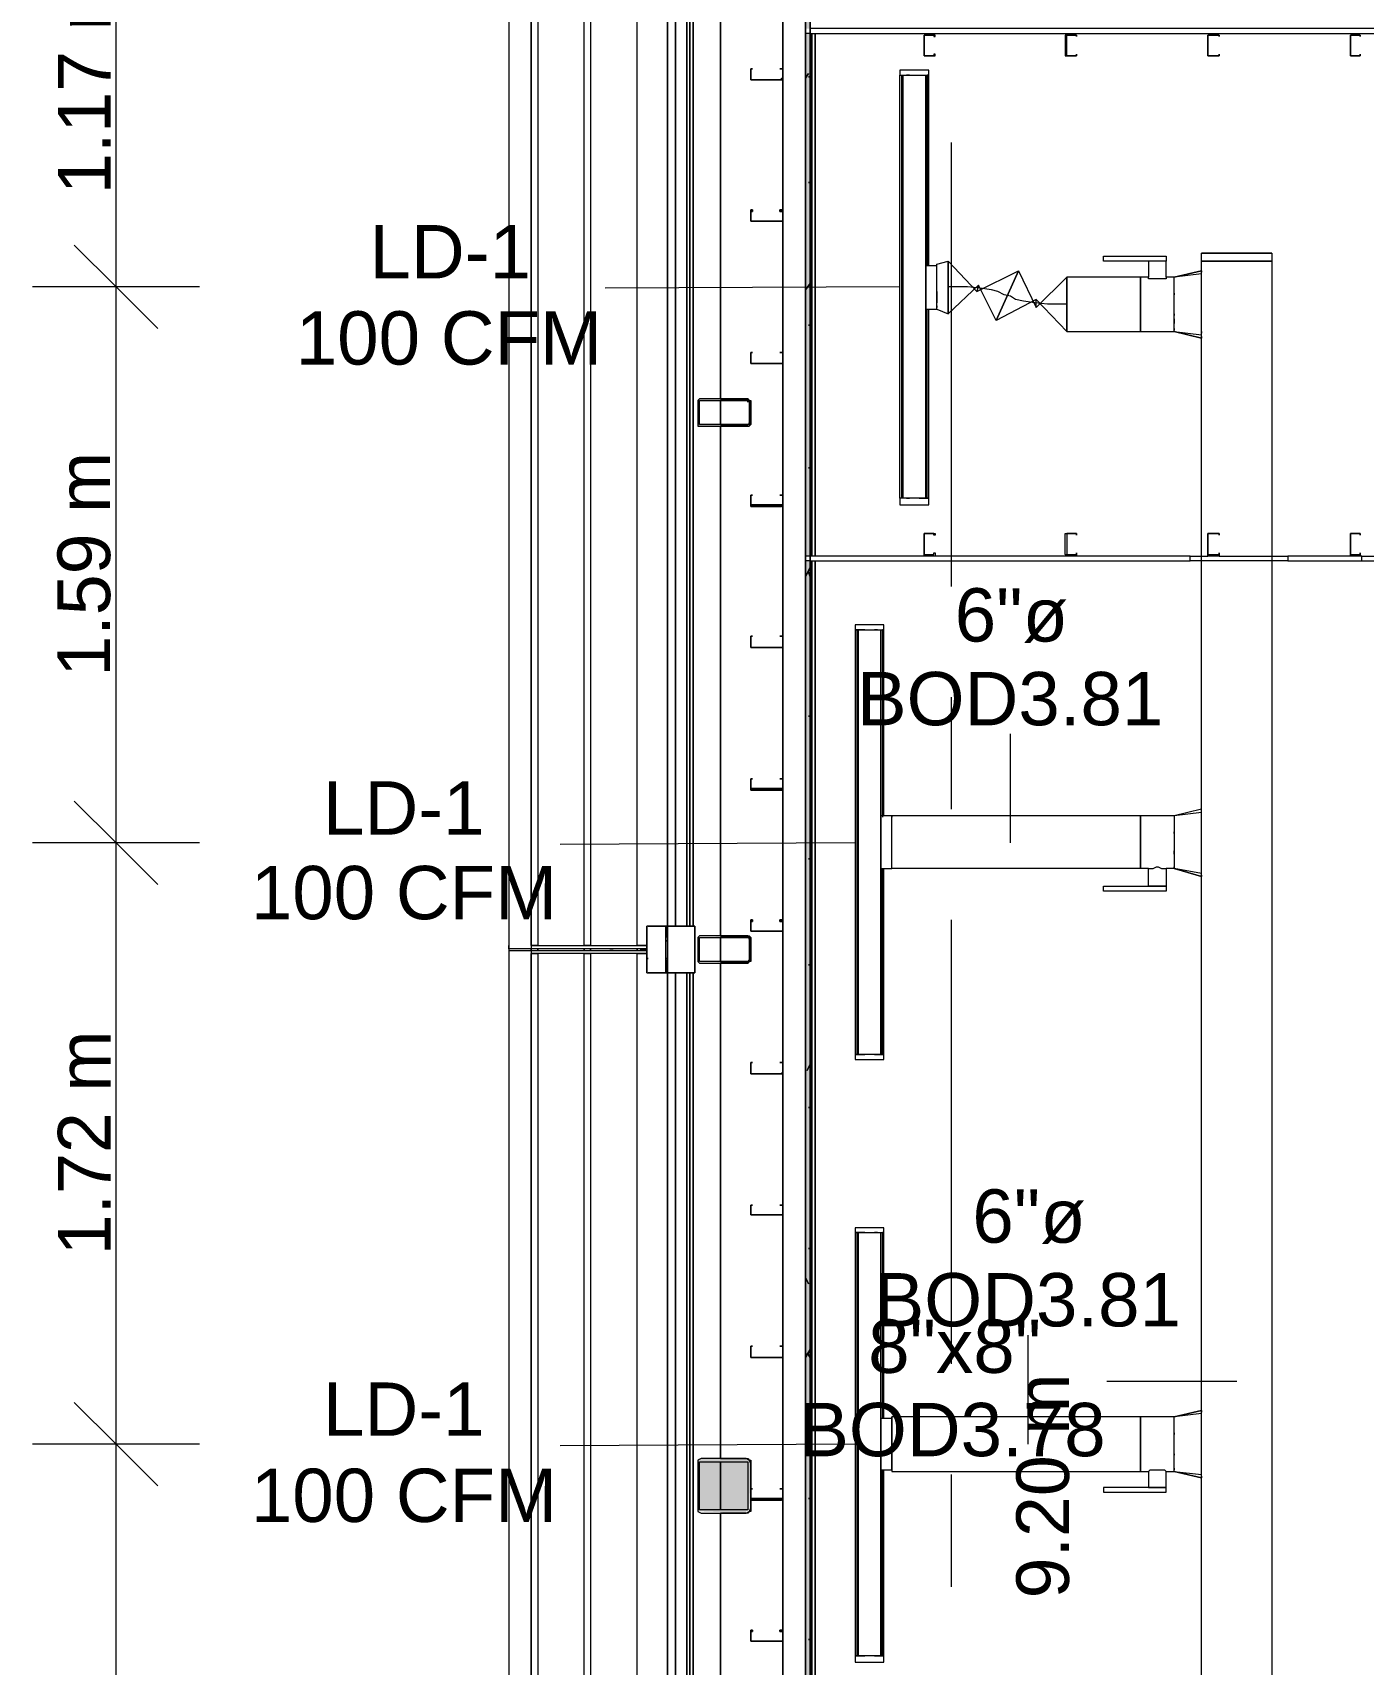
# Model space of a CAD drawing. Header units: metres. Extents: x 29 to 268, y -7 to 151.
# Drawn here: x 39.482 to 43.287, y 19.698 to 24.363 of the extents above; entities that cross this region are included whole.
import ezdxf

# ---------------------------------------------------------------- set-up
doc = ezdxf.new("R2010")
doc.units = ezdxf.units.M
doc.layers.add('HVAC - Ductos', color=5, linetype='Continuous', lineweight=50)
doc.layers.add('PDF2_Geometry', color=7, linetype='Continuous', true_color=0xaaaaaa)
doc.layers.add('PDF2_Solid Fills', color=7, linetype='Continuous', true_color=0xffffff)
doc.layers.add('PDF2_Text', color=7, linetype='Continuous')
doc.styles.add('PDF Helvetica', font='')
doc.styles.get('PDF Helvetica').set_extended_font_data('Helvetica')

msp = doc.modelspace()

# ---------------------------------------------------------------- hatches: boundary and pattern name
at = {"layer": 'PDF2_Solid Fills', "lineweight": 0, "transparency": 33554559}
h = msp.add_hatch(color=256, dxfattribs=at)
h.paths.add_polyline_path([(41.6915, 36.0667), (41.7053, 36.0667), (41.7053, 48.263), (41.6915, 48.263)])
h.paths.add_polyline_path([(41.6915, 24.3745), (41.7053, 24.3745), (41.7053, 34.5404), (41.6915, 34.5404)])
h.paths.add_polyline_path([(41.6915, 22.8666), (41.7053, 22.8666), (41.7053, 24.3608), (41.6915, 24.3608)])
h.paths.add_polyline_path([(41.7053, 22.8528), (41.6915, 22.8528), (41.6915, 10.5556), (41.7053, 10.5556)])
h.paths.add_polyline_path([(41.6915, 34.5587), (41.7053, 34.5587), (41.7053, 36.0529), (41.6915, 36.0529)])
h = msp.add_hatch(color=256, dxfattribs=at)
h.paths.add_polyline_path([(41.5356, 23.3112), (41.5311, 23.3112), (41.5311, 23.2424), (41.5356, 23.3102)])
h.paths.add_polyline_path([(41.389, 23.3112), (41.5265, 23.3157), (41.3844, 23.3157), (41.3844, 23.2378), (41.3859, 23.2378), (41.5311, 23.2424), (41.389, 23.2424)])
h = msp.add_hatch(color=256, dxfattribs=at)
h.paths.add_polyline_path([(41.5356, 21.7711), (41.5311, 21.7711), (41.5311, 21.7116), (41.5356, 21.7703)])
h.paths.add_polyline_path([(41.389, 21.707), (41.5259, 21.7024), (41.5265, 21.7024), (41.5265, 21.707)])
h.paths.add_polyline_path([(41.5265, 21.7757), (41.5265, 21.7803), (41.3844, 21.7803)])
h.paths.add_polyline_path([(41.389, 21.7711), (41.3844, 21.7711), (41.3844, 21.707)])
msp.add_hatch(color=256, dxfattribs=at).paths.add_polyline_path([(41.3844, 20.1349), (41.3936, 20.1349), (41.5219, 20.1303), (41.5219, 20.1349), (41.5311, 20.1395), (41.5356, 20.2795), (41.5356, 20.2816), (41.5311, 20.2861), (41.3844, 20.2861)])

# ---------------------------------------------------------------- linework, layer by layer
at = {"layer": 'HVAC - Ductos', "color": 252, "lineweight": 0, "true_color": 0x939598}
for points in [[(39.7207, 10.771), (39.7207, 13.3285), (39.7207, 15.6065), (39.7207, 20.3274), (39.7207, 22.0461), (39.7207, 23.6366), (39.7207, 24.8099), (39.7207, 26.5516), (39.7207, 28.2291), (39.7207, 30.3925), (39.7207, 33.0462), (39.7207, 34.0087), (39.7207, 35.3333), (39.7207, 37.3317), (39.7207, 39.3255), (39.7207, 41.2642), (39.7207, 43.2076), (39.7207, 45.4076), (39.7207, 48.0476)], [(39.6015, 23.7558), (39.7207, 23.6366), (39.8399, 23.5174)], [(39.959, 23.6366), (39.7207, 23.6366), (39.4823, 23.6366)], [(39.6015, 22.1653), (39.7207, 22.0461), (39.8399, 21.927)], [(39.959, 22.0461), (39.7207, 22.0461), (39.4823, 22.0461)], [(39.6015, 20.4465), (39.7207, 20.3274), (39.8399, 20.2082)], [(39.959, 20.3274), (39.7207, 20.3274), (39.4823, 20.3274)]]:
    msp.add_lwpolyline(points, dxfattribs=at)
at = {"layer": 'HVAC - Ductos', "lineweight": 0}
for points in [[(41.9619, 24.2553), (41.9619, 24.2416), (42.0445, 24.2416), (42.0445, 24.2553)], [(41.9711, 23.0316), (41.9711, 24.2416), (42.0353, 24.2416), (42.0353, 23.0316)], [(42.0353, 24.2416), (42.0353, 23.0316)], [(42.7457, 23.5082), (42.7457, 23.5128), (42.7457, 23.5174), (42.7457, 23.522), (42.7457, 23.5312), (42.7457, 23.5494), (42.7457, 23.5678), (42.7457, 23.5862), (42.7457, 23.6045), (42.7457, 23.6228), (42.7457, 23.6412), (42.7457, 23.6503), (42.7457, 23.6549), (42.7457, 23.6595), (42.7457, 23.664), (42.7228, 23.664), (42.7228, 23.7099), (42.544, 23.7099), (42.544, 23.7236), (42.7228, 23.7236), (42.7228, 23.7099), (42.7182, 23.7099), (42.7136, 23.7099), (42.709, 23.7099), (42.7045, 23.7099), (42.6953, 23.7099), (42.6907, 23.7099), (42.6861, 23.7099), (42.6815, 23.7099), (42.6769, 23.7099), (42.6724, 23.7099), (42.6724, 23.664), (42.6494, 23.664), (42.6494, 23.6595), (42.6494, 23.6503), (42.6494, 23.6412), (42.6494, 23.6228), (42.6494, 23.6045), (42.6494, 23.5862), (42.6494, 23.5678), (42.6494, 23.5494), (42.6494, 23.5312), (42.6494, 23.522), (42.6494, 23.5128), (42.6494, 23.5082)], [(42.8236, 17.8936), (42.8236, 23.7099), (43.0253, 23.7099), (43.0253, 17.8936)], [(42.4386, 23.5082), (42.4386, 23.5128), (42.4386, 23.522), (42.4386, 23.5312), (42.4386, 23.5494), (42.4386, 23.5678), (42.4386, 23.5862), (42.4386, 23.6045), (42.4386, 23.6228), (42.4386, 23.6412), (42.4386, 23.6503), (42.4386, 23.6595), (42.4386, 23.664), (42.4386, 23.6595), (42.4386, 23.6503), (42.4386, 23.6412), (42.4386, 23.6228), (42.4386, 23.6045), (42.4386, 23.5862), (42.4386, 23.5678), (42.4386, 23.5494), (42.4386, 23.5312), (42.4386, 23.522), (42.4386, 23.5128)], [(42.8236, 23.6778), (42.8236, 23.6824)], [(42.7457, 23.6182), (42.7457, 23.6137)], [(42.7457, 23.5586), (42.7457, 23.554)], [(42.7457, 23.5449), (42.7457, 23.5312)], [(42.7457, 23.5174), (42.7457, 23.5128)], [(42.8236, 23.4899), (42.7457, 23.5082), (42.8236, 23.4899), (42.8236, 23.4945)], [(41.9619, 23.0132), (42.0445, 23.0132), (42.0445, 23.0316), (41.9619, 23.0316)], [(41.8336, 22.6695), (41.8336, 22.6557), (41.9161, 22.6557), (41.9161, 22.6695)], [(41.8428, 21.4411), (41.8428, 22.6557), (41.9069, 22.6557), (41.9069, 21.4411)], [(41.8978, 22.6557), (41.8932, 22.6557), (41.8886, 22.6557), (41.8932, 22.6557)], [(41.9069, 22.6557), (41.9069, 21.4411)], [(42.7457, 22.0782), (42.7457, 22.0736)], [(42.7457, 22.0232), (42.7457, 22.0186), (42.7457, 22.014), (42.7457, 22.0186)], [(41.8336, 21.4274), (41.9161, 21.4274), (41.9161, 21.4411), (41.8336, 21.4411)], [(41.8886, 21.4411), (41.8932, 21.4411), (41.8978, 21.4411), (41.8932, 21.4411)], [(41.8336, 20.9461), (41.8336, 20.9324), (41.9161, 20.9324), (41.9161, 20.9461)], [(41.8428, 19.7224), (41.8428, 20.9324), (41.9069, 20.9324), (41.9069, 19.7224)], [(41.8978, 20.9324), (41.8932, 20.9324), (41.8886, 20.9324), (41.8932, 20.9324)], [(41.9069, 20.9324), (41.9069, 19.7224)], [(41.9069, 20.3274), (41.9069, 20.3091), (41.9069, 20.2907), (41.9069, 20.2724), (41.9069, 20.2632), (41.9069, 20.254), (41.939, 20.254), (41.939, 20.2632), (41.939, 20.2724), (41.939, 20.2907), (41.939, 20.3091), (41.939, 20.3274), (41.939, 20.3457), (41.939, 20.364), (41.939, 20.3778), (41.939, 20.3915), (41.939, 20.4007), (41.9069, 20.4007), (41.9069, 20.3915), (41.9069, 20.3778), (41.9069, 20.364), (41.9069, 20.3457)], [(42.7457, 20.3594), (42.7457, 20.3548)], [(42.7457, 20.2999), (42.7457, 20.2953)], [(42.8236, 20.2311), (42.8236, 20.2357)], [(41.8336, 19.704), (41.9161, 19.704), (41.9161, 19.7224), (41.8336, 19.7224)], [(41.8886, 19.7224), (41.8932, 19.7224), (41.8978, 19.7224), (41.8932, 19.7224)]]:
    msp.add_lwpolyline(points, close=True, dxfattribs=at)
for points in [[(41.9803, 23.0316), (41.9848, 23.0316), (41.9894, 23.0316), (41.9848, 23.0316), (41.9665, 23.0316), (41.9619, 23.0316), (41.9619, 24.2416), (41.9665, 24.2416), (41.9848, 24.2416), (41.9894, 24.2416), (41.9848, 24.2416), (41.9803, 24.2416)], [(41.9665, 24.2416), (41.9665, 23.0316)], [(42.0169, 24.2416), (42.0215, 24.2416), (42.0261, 24.2416), (42.0445, 24.2416), (42.0399, 24.2416), (42.0399, 23.6962)], [(42.0215, 24.2416), (42.0261, 24.2416), (42.0307, 24.2416)], [(42.0445, 23.6962), (42.0445, 24.2416)], [(42.0353, 23.5724), (42.0673, 23.5724), (42.0994, 23.5586), (42.0994, 23.7099), (42.1819, 23.6228), (42.3011, 23.6824), (42.2369, 23.5403), (42.1865, 23.6412), (42.1819, 23.6228)], [(42.0673, 23.5724), (42.0673, 23.577), (42.0673, 23.5907), (42.0673, 23.6137), (42.0673, 23.6366), (42.0673, 23.6595), (42.0673, 23.6824), (42.0673, 23.6962), (42.0673, 23.7007), (42.0994, 23.7099), (42.0994, 23.7053), (42.0994, 23.6916), (42.0994, 23.664), (42.0994, 23.6366), (42.0994, 23.6045), (42.0994, 23.5816), (42.0994, 23.5632), (42.0994, 23.5586), (42.1865, 23.6412)], [(42.0994, 23.7099), (42.0994, 23.7053), (42.0994, 23.6916), (42.0994, 23.664), (42.0994, 23.6366), (42.0994, 23.6045), (42.0994, 23.5816), (42.0994, 23.5632), (42.0994, 23.5586)], [(43.0253, 23.7328), (43.0253, 23.7099), (42.8236, 23.7099), (42.8236, 23.7328)], [(42.8236, 23.7328), (43.0253, 23.7328), (42.8236, 23.7328)], [(42.0673, 23.6916), (42.0673, 23.6962), (42.0353, 23.6962), (42.0353, 23.6916), (42.0353, 23.6778), (42.0353, 23.6686), (42.0353, 23.6503), (42.0353, 23.6366), (42.0353, 23.6182), (42.0353, 23.6045), (42.0353, 23.5907), (42.0353, 23.5816), (42.0353, 23.577)], [(42.3515, 23.5999), (42.2369, 23.5403), (42.3011, 23.6824), (42.3515, 23.577), (42.3515, 23.5999), (42.4386, 23.5082), (42.6494, 23.5082), (42.6494, 23.5128), (42.6494, 23.522), (42.6494, 23.5312), (42.6494, 23.5494), (42.6494, 23.5678), (42.6494, 23.5862), (42.6494, 23.6045), (42.6494, 23.6228), (42.6494, 23.6412), (42.6494, 23.6503), (42.6494, 23.6595), (42.6494, 23.664), (42.4386, 23.664), (42.4386, 23.5082), (42.4386, 23.664), (42.3515, 23.577)], [(42.7228, 23.664), (42.7228, 23.6595), (42.7182, 23.6595), (42.709, 23.6595), (42.6999, 23.6595), (42.6953, 23.6595), (42.6861, 23.6595), (42.6769, 23.6595), (42.6724, 23.6595), (42.6724, 23.664)], [(42.8236, 23.6824), (42.7457, 23.664), (42.8236, 23.6824)], [(42.8236, 23.6595), (42.8236, 23.6686), (42.8236, 23.6732), (42.7457, 23.664)], [(42.8236, 23.6045), (42.8236, 23.6182), (42.8236, 23.6274), (42.8236, 23.632), (42.8236, 23.6412), (42.8236, 23.6549)], [(41.9619, 23.6366), (41.1186, 23.632)], [(42.0673, 23.6228), (42.0673, 23.6182), (42.0673, 23.6045), (42.0673, 23.5907)], [(42.4386, 23.5862), (42.3836, 23.5862), (42.3469, 23.5907), (42.3149, 23.5953), (42.2919, 23.5999), (42.2782, 23.6091), (42.2598, 23.6137), (42.2415, 23.6228), (42.2232, 23.6274), (42.1911, 23.632), (42.1545, 23.6366), (42.0994, 23.6366)], [(42.0169, 23.0316), (42.0215, 23.0316), (42.0261, 23.0316), (42.0445, 23.0316), (42.0399, 23.0316), (42.0399, 23.5724)], [(42.0445, 23.0316), (42.0445, 23.5724)], [(42.0673, 23.5816), (42.0673, 23.577)], [(42.8236, 23.6045), (42.8236, 23.6045)], [(42.8236, 23.5724), (42.8236, 23.5953), (42.8236, 23.5999)], [(42.8236, 23.5403), (42.8236, 23.554), (42.8236, 23.5632), (42.8236, 23.5678)], [(42.7457, 23.5082), (42.8236, 23.499), (42.8236, 23.5036), (42.8236, 23.5128), (42.8236, 23.5312), (42.8236, 23.5357)], [(42.8236, 23.5403), (42.8236, 23.5403)], [(42.8236, 23.5082), (42.8236, 23.5036)], [(42.0307, 23.0316), (42.0261, 23.0316), (42.0215, 23.0316)], [(41.8565, 22.6557), (41.8336, 22.6557), (41.8382, 22.6557), (41.8382, 21.4411), (41.8336, 21.4411), (41.8565, 21.4411)], [(41.8336, 22.6557), (41.8336, 21.4411)], [(41.8473, 22.6557), (41.8565, 22.6557), (41.8611, 22.6557), (41.8565, 22.6557), (41.8519, 22.6557)], [(41.8932, 22.6557), (41.9161, 22.6557), (41.9115, 22.6557), (41.9115, 22.1195)], [(41.9161, 22.124), (41.9161, 22.6557)], [(42.2782, 22.0461), (42.2782, 22.3578)], [(42.8236, 22.1378), (42.8236, 22.1424), (42.7457, 22.124), (42.7457, 22.1195), (42.7457, 22.1149), (42.7457, 22.1011), (42.7457, 22.0874), (42.7457, 22.0691), (42.7457, 22.0461), (42.7457, 22.0278), (42.7457, 22.0094), (42.7457, 21.9911), (42.7457, 21.982), (42.7457, 21.9774), (42.7457, 21.9728), (42.7228, 21.9728), (42.7228, 21.9224), (42.7228, 21.9086), (42.544, 21.9086), (42.544, 21.9224), (42.7228, 21.9224), (42.7182, 21.9224), (42.7136, 21.9224), (42.709, 21.9224), (42.7045, 21.9224), (42.6953, 21.9224), (42.6907, 21.9224), (42.6861, 21.9224), (42.6815, 21.9224), (42.6769, 21.9224), (42.6724, 21.9224), (42.6724, 21.9728), (42.6494, 21.9728), (41.939, 21.9728), (41.939, 21.9774), (41.939, 21.982), (41.939, 21.9957), (41.939, 22.0094), (41.939, 22.0278), (41.939, 22.0461), (41.939, 22.0645), (41.939, 22.0828), (41.939, 22.1011), (41.939, 22.1103), (41.939, 22.1195), (41.939, 22.124), (41.9069, 22.124), (41.9069, 22.1195), (41.9069, 22.1103), (41.9069, 22.1011), (41.9069, 22.0828), (41.9069, 22.0645), (41.9069, 22.0461), (41.9069, 22.0278), (41.9069, 22.0094), (41.9069, 21.9957), (41.9069, 21.982), (41.9069, 21.9774), (41.9069, 21.9728), (41.939, 21.9728), (41.939, 21.982), (41.939, 21.9911), (41.939, 22.0094), (41.939, 22.0278), (41.939, 22.0461), (41.939, 22.0691), (41.939, 22.0874), (41.939, 22.1011), (41.939, 22.1149), (41.939, 22.1195), (41.939, 22.124), (41.939, 22.1195)], [(42.8236, 22.1332), (42.7457, 22.124), (42.6494, 22.124), (42.6494, 22.1195), (42.6494, 22.1149), (42.6494, 22.1011), (42.6494, 22.0874), (42.6494, 22.0691), (42.6494, 22.0461), (42.6494, 22.0278), (42.6494, 22.0094), (42.6494, 21.9911), (42.6494, 21.982), (42.6494, 21.9728), (42.6494, 21.982), (42.6494, 21.9911), (42.6494, 22.0094), (42.6494, 22.0278), (42.6494, 22.0461), (42.6494, 22.0691), (42.6494, 22.0874), (42.6494, 22.1011), (42.6494, 22.1149), (42.6494, 22.1195), (42.6494, 22.124), (41.939, 22.124)], [(42.8236, 22.124), (42.8236, 22.1332), (42.8236, 22.1378), (42.8236, 22.1424), (42.7457, 22.124)], [(42.8236, 22.0003), (42.8236, 22.0048), (42.8236, 22.014), (42.8236, 22.0278), (42.8236, 22.0324), (42.8236, 22.037), (42.8236, 22.0599), (42.8236, 22.0645), (42.8236, 22.0691), (42.8236, 22.0828), (42.8236, 22.092), (42.8236, 22.0966), (42.8236, 22.1011), (42.8236, 22.1195)], [(41.8336, 22.0461), (40.9902, 22.0416)], [(42.6724, 21.9728), (42.6769, 21.9728), (42.6861, 21.9728), (42.6953, 21.9774), (42.6999, 21.9774), (42.709, 21.9728), (42.7182, 21.9728), (42.7228, 21.9728)], [(42.8236, 21.9591), (42.7457, 21.9728), (42.7457, 21.9774), (42.7457, 21.9728)], [(42.8236, 21.9774), (42.8236, 21.9911), (42.8236, 21.9957)], [(41.8932, 21.4411), (41.9161, 21.4411), (41.9115, 21.4411), (41.9115, 21.9728)], [(41.9161, 21.4411), (41.9161, 21.9728)], [(42.8236, 21.9499), (42.7457, 21.9728), (42.8236, 21.9499)], [(42.8236, 21.9545), (42.8236, 21.9499), (42.8236, 21.9545), (42.8236, 21.9591), (42.8236, 21.9637), (42.8236, 21.9728)], [(41.8473, 21.4411), (41.8565, 21.4411), (41.8611, 21.4411), (41.8565, 21.4411), (41.8519, 21.4411)], [(41.8565, 20.9324), (41.8336, 20.9324), (41.8382, 20.9324), (41.8382, 19.7224), (41.8336, 19.7224), (41.8565, 19.7224)], [(41.8336, 20.9324), (41.8336, 19.7224)], [(41.8473, 20.9324), (41.8565, 20.9324), (41.8611, 20.9324), (41.8565, 20.9324), (41.8519, 20.9324)], [(41.8932, 20.9324), (41.9161, 20.9324), (41.9115, 20.9324), (41.9115, 20.4007)], [(41.9161, 20.4007), (41.9161, 20.9324)], [(42.3286, 20.3274), (42.3286, 20.639)], [(42.9244, 20.5061), (42.5532, 20.5061)], [(42.7457, 20.2586), (42.7457, 20.2724), (42.7457, 20.2907), (42.7457, 20.3091), (42.7457, 20.3274), (42.7457, 20.3457), (42.7457, 20.364), (42.7457, 20.3824), (42.7457, 20.3915), (42.7457, 20.3961), (42.7457, 20.4007), (42.7457, 20.4053), (42.6494, 20.4053), (42.6494, 20.4007), (42.6494, 20.3915), (42.6494, 20.3824), (42.6494, 20.364), (42.6494, 20.3457), (42.6494, 20.3274), (42.6494, 20.3091), (42.6494, 20.2907), (42.6494, 20.2724), (42.6494, 20.2586), (42.6494, 20.254), (42.6494, 20.2494), (42.6494, 20.254), (42.6494, 20.2586), (42.6494, 20.2724), (42.6494, 20.2907), (42.6494, 20.3091), (42.6494, 20.3274), (42.6494, 20.3457), (42.6494, 20.364), (42.6494, 20.3824), (42.6494, 20.3915), (42.6494, 20.4007), (42.6494, 20.4053), (41.939, 20.4053)], [(41.939, 20.4007), (41.939, 20.4053), (41.939, 20.4007), (41.939, 20.3915), (41.939, 20.3824), (41.939, 20.364), (41.939, 20.3457), (41.939, 20.3274), (41.939, 20.3091), (41.939, 20.2907), (41.939, 20.2724), (41.939, 20.2586), (41.939, 20.254), (41.939, 20.2494), (42.6494, 20.2494), (42.6724, 20.2494), (42.6724, 20.2036), (42.6769, 20.2036), (42.6815, 20.2036), (42.6861, 20.2036), (42.6907, 20.2036), (42.6953, 20.2036), (42.7045, 20.2036), (42.709, 20.2036), (42.7136, 20.2036), (42.7182, 20.2036), (42.7228, 20.2036), (42.544, 20.2036), (42.544, 20.1899), (42.7228, 20.1899), (42.7228, 20.2036), (42.7228, 20.2494), (42.7457, 20.2494), (42.7457, 20.254), (42.7457, 20.2586), (42.7457, 20.254)], [(42.8236, 20.4007), (42.8236, 20.4099), (42.8236, 20.4145), (42.7457, 20.4053), (42.8236, 20.4236), (42.8236, 20.4191), (42.8236, 20.4236), (42.7457, 20.4053)], [(42.8236, 20.3137), (42.8236, 20.3365), (42.8236, 20.3411), (42.8236, 20.3457), (42.8236, 20.3594), (42.8236, 20.3686), (42.8236, 20.3732), (42.8236, 20.3824), (42.8236, 20.3961)], [(41.8336, 20.3274), (40.9902, 20.3228)], [(42.7457, 20.2494), (42.8236, 20.2403), (42.8236, 20.254), (42.8236, 20.2724), (42.8236, 20.277), (42.8236, 20.2815), (42.8236, 20.2953), (42.8236, 20.3045), (42.8236, 20.3091)], [(41.8932, 19.7224), (41.9161, 19.7224), (41.9115, 19.7224), (41.9115, 20.254)], [(41.9161, 19.7224), (41.9161, 20.254)], [(42.6724, 20.2494), (42.6769, 20.254), (42.6861, 20.254), (42.6953, 20.254), (42.6999, 20.254), (42.709, 20.254), (42.7182, 20.254), (42.7228, 20.2494)], [(42.8236, 20.2311), (42.7457, 20.2494), (42.8236, 20.2311)], [(41.8473, 19.7224), (41.8565, 19.7224), (41.8611, 19.7224), (41.8565, 19.7224), (41.8519, 19.7224)]]:
    msp.add_lwpolyline(points, dxfattribs=at)
at = {"layer": 'PDF2_Geometry', "lineweight": 0}
for points in [[(93.204, 48.396), (46.7012, 48.4006), (41.5357, 48.4006), (41.5357, 48.263), (41.6273, 48.263), (41.6273, 10.5556)], [(41.7053, 10.5556), (41.7053, 48.263), (41.7053, 10.5556)], [(41.6915, 10.5556), (41.6915, 22.8528), (41.6915, 22.8666), (41.6915, 24.3608), (41.6915, 24.3745), (41.6915, 34.5404), (41.6915, 34.5587)], [(41.7053, 10.5556), (41.7053, 22.8528), (42.7915, 22.8528), (42.7915, 22.8666), (41.7053, 22.8666), (41.7053, 24.3608), (48.7636, 24.3608), (48.7636, 24.3745), (41.7053, 24.3745), (41.7053, 34.5404), (43.3049, 34.5404), (43.3049, 34.5587), (43.2499, 34.5587), (42.8419, 34.5587), (42.4386, 34.5587)], [(41.2378, 24.8374), (41.2378, 24.842), (41.2378, 24.8374), (41.2378, 24.842), (41.2378, 24.8374), (41.2378, 24.842), (41.2378, 24.8374), (41.2378, 24.8328), (41.2378, 24.7824), (41.2378, 24.7916), (41.2378, 24.7824), (41.2378, 24.7962), (40.9077, 24.7962), (40.9077, 21.7528), (41.2378, 21.7528), (41.2103, 21.7528), (41.2378, 21.7528)], [(40.8436, 24.8099), (40.8436, 21.739), (40.8527, 21.739), (40.8619, 21.739), (40.8757, 21.739), (40.8894, 21.739), (40.9077, 21.739), (40.9077, 21.7436), (40.8894, 21.7436), (40.8757, 21.7436), (40.8619, 21.7436), (40.8527, 21.7436), (40.8436, 21.7436), (40.8436, 21.7528)], [(40.9077, 24.8099), (40.9077, 24.8053), (40.9077, 24.8099), (40.9077, 24.8053), (40.9077, 24.8099), (40.9077, 21.739), (41.2378, 21.739), (41.2378, 21.7436), (41.2195, 21.7436), (41.2378, 21.7436)], [(40.9261, 24.7962), (40.9077, 24.7962), (40.9077, 21.7528), (40.9077, 24.7962), (40.9261, 24.7962), (40.9261, 21.7528), (40.9077, 21.7528), (40.9077, 24.7962), (40.9077, 21.7528), (40.9261, 21.7528)], [(41.2103, 21.7528), (41.2103, 24.7962), (41.2378, 24.7962), (41.2103, 24.7962)], [(41.6915, 24.3608), (41.6915, 24.3745)], [(41.7053, 24.3608), (41.6915, 24.3608)], [(41.7053, 22.8666), (41.7053, 24.3608)], [(41.7053, 24.3608), (41.7053, 22.8666)], [(41.7053, 22.8666), (41.7053, 24.3608)], [(41.7053, 24.3608), (41.7053, 24.3608)], [(41.7053, 24.3608), (41.7053, 22.8666)], [(41.7053, 24.3608), (41.7053, 22.8666)], [(41.5402, 24.2599), (41.5402, 24.2599)], [(41.6182, 24.2599), (41.6182, 24.2599)], [(42.1086, 24.049), (42.1086, 22.7795)], [(41.5357, 23.8244), (41.5357, 23.8244)], [(41.5357, 23.8244), (41.5357, 23.8244)], [(41.5402, 23.4486), (41.5402, 23.4486)], [(41.6182, 23.4486), (41.6182, 23.4486)], [(41.5357, 23.4166), (41.5357, 23.4166)], [(41.5357, 23.4166), (41.5357, 23.4166)], [(41.2973, 23.3157), (41.2973, 23.2378)], [(41.4486, 23.3157), (41.5265, 23.3157), (41.5311, 23.3112), (41.5357, 23.3112), (41.5357, 23.3066), (41.5357, 23.247), (41.5357, 23.2424), (41.5311, 23.2378), (41.5265, 23.2378), (41.4486, 23.2378)], [(41.5265, 23.3066), (41.5265, 23.3112), (41.4486, 23.3112)], [(41.5311, 23.3066), (41.5311, 23.3066)], [(41.4486, 23.2424), (41.5265, 23.2424)], [(41.5265, 23.2424), (41.5265, 23.2424)], [(41.5311, 23.2424), (41.5311, 23.247)], [(41.5357, 23.0132), (41.5357, 23.0132)], [(41.5402, 23.0407), (41.5402, 23.0407)], [(41.6182, 23.0407), (41.6182, 23.0407)], [(42.0307, 22.9307), (42.0307, 22.9307)], [(42.0307, 22.9307), (42.0307, 22.9307)], [(42.4386, 22.9307), (42.4386, 22.9307)], [(42.4661, 22.9262), (42.4661, 22.9262)], [(42.8419, 22.9307), (42.8419, 22.9307)], [(42.8419, 22.9307), (42.8419, 22.9307)], [(42.8741, 22.9262), (42.8741, 22.9262)], [(43.2499, 22.9307), (43.2499, 22.9307)], [(43.2499, 22.9307), (43.2499, 22.9307)], [(43.2774, 22.9262), (43.2774, 22.9262)], [(41.6915, 10.5556), (41.7053, 10.5556), (41.7053, 22.8528), (41.7053, 16.0969), (41.7053, 22.8528), (42.7915, 22.8528), (42.7915, 22.8666), (42.8419, 22.8666)], [(41.7053, 22.8666), (41.6915, 22.8666)], [(41.6915, 22.8528), (41.6915, 22.8666)], [(42.0307, 22.8712), (42.0307, 22.8712)], [(42.4386, 22.8712), (42.4386, 22.8712)], [(42.4661, 22.8757), (42.4661, 22.8757)], [(42.8419, 22.8712), (42.8419, 22.8712)], [(42.8741, 22.8757), (42.8741, 22.8757)], [(42.8741, 22.8666), (43.0711, 22.8666), (43.0711, 22.8528), (43.2819, 22.8528), (43.6624, 22.8528)], [(43.2499, 22.8712), (43.2499, 22.8712)], [(43.2774, 22.8757), (43.2774, 22.8757)], [(43.2819, 22.8528), (43.2819, 22.8666), (43.6578, 22.8666)], [(41.7053, 22.8528), (41.6915, 22.8528)], [(41.7053, 22.8528), (41.6915, 22.8528)], [(41.7053, 22.8528), (41.7053, 22.8528)], [(43.0711, 22.8528), (42.7915, 22.8528)], [(41.5402, 22.6374), (41.5402, 22.6374)], [(41.6182, 22.6374), (41.6182, 22.6374)], [(41.5357, 22.6053), (41.5357, 22.6053)], [(41.5357, 22.6053), (41.5357, 22.6053)], [(42.1086, 22.4632), (42.1086, 22.1424)], [(41.5402, 22.2295), (41.5402, 22.2295)], [(41.6182, 22.2295), (41.6182, 22.2295)], [(41.5357, 22.202), (41.5357, 22.202)], [(41.2103, 21.7298), (41.2378, 21.7298), (41.2378, 21.7161), (41.2378, 21.7253), (41.2378, 21.7161), (41.2378, 21.7666), (41.2378, 21.762), (41.2378, 21.7666), (41.2378, 21.762), (41.2378, 21.7666), (41.2378, 21.7574), (41.2378, 21.7666), (41.2378, 21.8078), (41.2378, 21.6749), (41.2423, 21.6749), (41.2928, 21.6749), (41.2928, 21.8078), (41.2973, 21.8078), (41.3019, 21.8078), (41.3707, 21.8078), (41.3753, 21.8078), (41.3753, 21.6749), (41.3707, 21.6749), (41.3019, 21.6749), (41.2973, 21.6749), (41.2928, 21.6749), (41.2928, 21.7116), (41.2928, 21.6749), (41.2423, 21.6749), (41.2928, 21.6749), (41.2928, 21.7116), (41.2928, 21.6749), (41.2423, 21.6749), (41.2928, 21.6749), (41.2973, 21.6749), (41.3019, 21.6749), (41.3707, 21.6749), (41.3753, 21.6749), (41.3753, 21.8078), (41.3707, 21.8078), (41.3019, 21.8078), (41.2973, 21.8078), (41.2928, 21.8078), (41.2423, 21.8078), (41.2378, 21.8078), (41.2378, 21.7666), (41.2378, 21.7757), (41.2378, 21.7666), (41.2378, 21.7161), (41.2378, 21.7116), (41.2378, 21.707), (41.2378, 21.7116), (41.2378, 21.707), (41.2378, 21.7116), (41.2378, 21.7161), (41.2423, 21.7161), (41.2378, 21.7161), (41.2378, 21.7253), (41.2378, 21.7161), (41.2378, 21.6749), (41.2378, 21.7161), (41.2378, 21.7116), (41.2378, 21.7161), (41.2378, 21.7298)], [(41.2378, 21.8078), (41.2378, 21.8078)], [(41.2378, 21.8078), (41.2378, 21.8078)], [(41.2378, 21.8078), (41.2378, 21.8078)], [(41.2378, 21.8078), (41.2378, 21.8078)], [(41.2928, 21.8078), (41.2928, 21.8078)], [(41.2928, 21.8078), (41.2928, 21.8078)], [(41.2928, 21.8078), (41.2928, 21.8078)], [(41.2928, 21.8078), (41.2928, 21.8078)], [(41.2928, 21.8078), (41.2928, 21.8078)], [(41.2928, 21.8078), (41.2928, 21.8078)], [(41.2973, 21.8078), (41.2973, 21.8078)], [(41.2973, 21.8078), (41.2973, 21.8078)], [(41.2973, 21.8078), (41.2973, 21.8078)], [(41.2973, 21.8078), (41.2973, 21.8078)], [(41.2973, 21.8078), (41.2973, 21.8078)], [(41.2973, 21.8078), (41.2973, 21.8078)], [(41.3753, 21.8078), (41.3753, 21.8078)], [(41.3753, 21.8078), (41.3753, 21.8078)], [(41.5357, 21.7941), (41.5357, 21.7941)], [(41.5357, 21.7941), (41.5357, 21.7941)], [(42.1086, 21.8261), (42.1086, 20.5565)], [(40.8436, 21.7528), (40.8436, 21.7528)], [(40.8436, 21.7436), (40.8436, 18.6728), (40.8527, 18.6728), (40.8619, 18.6728), (40.8757, 18.6728), (40.8894, 18.6728), (40.9077, 18.6728), (40.9077, 18.6773), (40.8894, 18.6773), (40.8757, 18.6773), (40.8619, 18.6773), (40.8527, 18.6773), (40.8436, 18.6773), (40.8436, 18.6865)], [(40.8436, 21.7436), (40.8436, 21.7436)], [(40.9077, 21.7436), (40.9077, 21.739), (40.9077, 21.7436), (40.9077, 21.739), (40.9077, 21.7436), (40.9077, 18.6728), (41.2378, 18.6728), (41.2378, 18.6773), (41.2195, 18.6773), (41.2378, 18.6773)], [(41.2378, 21.739), (41.2378, 21.7436), (41.2378, 21.739), (41.2195, 21.739), (41.2378, 21.739), (41.2378, 21.7436), (40.9077, 21.7436), (40.9077, 21.739)], [(40.9077, 21.739), (40.9077, 21.7436), (40.9077, 21.739)], [(40.9077, 21.739), (40.9077, 21.7436), (40.9077, 21.739)], [(41.059, 21.7528), (41.0773, 21.7528)], [(41.1323, 21.7436), (41.1415, 21.7436)], [(41.2378, 21.7666), (41.2378, 21.7666)], [(41.2378, 21.7666), (41.2378, 21.7666)], [(41.2378, 21.7666), (41.2378, 21.7666)], [(41.2378, 21.7666), (41.2378, 21.7666)], [(41.2378, 21.7666), (41.2378, 21.7666)], [(41.2378, 21.7666), (41.2378, 21.7666)], [(41.2378, 21.7666), (41.2378, 21.7666)], [(41.2378, 21.7666), (41.2378, 21.7666)], [(41.2378, 21.7666), (41.2378, 21.7666)], [(41.2378, 21.7666), (41.2378, 21.7666)], [(41.2378, 21.762), (41.2378, 21.7666)], [(41.2378, 21.7666), (41.2378, 21.7666)], [(41.2378, 21.7666), (41.2378, 21.7666)], [(41.2378, 21.762), (41.2378, 21.7666)], [(41.2928, 21.7666), (41.2973, 21.7666)], [(41.2928, 21.7666), (41.2973, 21.7666)], [(41.2973, 21.7666), (41.2928, 21.7666)], [(41.2973, 21.7666), (41.2928, 21.7666)], [(41.4486, 21.7803), (41.5265, 21.7803), (41.5311, 21.7803), (41.5357, 21.7757), (41.5357, 21.7711), (41.5357, 21.7116), (41.5357, 21.707), (41.5311, 21.707), (41.5265, 21.7024), (41.4486, 21.7024)], [(41.5265, 21.7757), (41.4486, 21.7757)], [(41.5265, 21.7757), (41.5265, 21.7757)], [(41.5311, 21.7711), (41.5311, 21.7757)], [(40.8436, 21.739), (40.8436, 21.7298)], [(40.8436, 21.739), (40.8436, 21.739)], [(40.8436, 21.7298), (40.8436, 21.7298)], [(40.9261, 21.7298), (40.9077, 21.7298), (40.9077, 18.6865), (40.9077, 21.7298), (40.9261, 21.7298), (40.9261, 18.6865), (40.9077, 18.6865), (40.9077, 21.7298), (40.9077, 18.6865), (40.9261, 18.6865)], [(41.2103, 18.6865), (41.2378, 18.6865), (41.2103, 18.6865), (41.2103, 21.7298), (41.2378, 21.7298), (41.2378, 21.7161), (41.2378, 21.7253), (41.2378, 21.7161), (41.2378, 21.7298), (40.9077, 21.7298), (40.9077, 18.6865), (41.2378, 18.6865)], [(41.0773, 21.7298), (41.059, 21.7298)], [(41.2378, 21.7298), (41.2378, 21.7298)], [(41.2378, 21.7298), (41.2378, 21.7298)], [(41.2378, 21.7298), (41.2378, 21.7298)], [(41.2378, 21.7298), (41.2378, 21.7298)], [(41.2378, 21.7298), (41.2378, 21.7298)], [(41.2378, 21.7298), (41.2378, 21.7298)], [(41.2378, 21.7161), (41.2378, 21.7161)], [(41.2378, 21.7161), (41.2378, 21.7161)], [(41.2378, 21.7161), (41.2378, 21.7161)], [(41.2378, 21.7161), (41.2378, 21.7161)], [(41.2928, 21.7161), (41.2973, 21.7161)], [(41.2928, 21.7161), (41.2973, 21.7161)], [(41.2928, 21.7161), (41.2973, 21.7161)], [(41.2928, 21.7161), (41.2973, 21.7161)], [(41.4486, 21.707), (41.5265, 21.707)], [(41.5265, 21.707), (41.5265, 21.707)], [(41.5311, 21.7116), (41.5311, 21.7116)], [(41.2378, 21.6749), (41.2378, 21.6749)], [(41.2378, 21.6749), (41.2378, 21.6749)], [(41.2378, 21.6749), (41.2378, 21.6749)], [(41.2378, 21.6749), (41.2378, 21.6749)], [(41.2928, 21.6749), (41.2928, 21.6749)], [(41.2928, 21.6749), (41.2928, 21.6749)], [(41.2928, 21.6749), (41.2928, 21.6749)], [(41.2928, 21.6749), (41.2928, 21.6749)], [(41.2928, 21.6749), (41.2928, 21.6749)], [(41.2928, 21.6749), (41.2928, 21.6749)], [(41.2973, 21.6749), (41.2973, 21.6749)], [(41.2973, 21.6749), (41.2973, 21.6749)], [(41.2973, 21.6749), (41.2973, 21.6749)], [(41.2973, 21.6749), (41.2973, 21.6749)], [(41.2973, 21.6749), (41.2973, 21.6749)], [(41.2973, 21.6749), (41.2973, 21.6749)], [(41.3753, 21.6749), (41.3753, 21.6749)], [(41.3753, 21.6749), (41.3753, 21.6749)], [(41.5402, 21.4182), (41.5402, 21.4182)], [(41.6182, 21.4182), (41.6182, 21.4182)], [(41.5402, 21.0103), (41.5402, 21.0103)], [(41.6182, 21.0103), (41.6182, 21.0103)], [(41.5357, 20.9828), (41.5357, 20.9828)], [(41.5357, 20.9828), (41.5357, 20.9828)], [(41.5402, 20.607), (41.5402, 20.607)], [(41.6182, 20.607), (41.6182, 20.607)], [(41.5357, 20.5749), (41.5357, 20.5749)], [(41.5357, 20.5749), (41.5357, 20.5749)], [(41.5357, 20.199), (41.5357, 20.2724), (41.5311, 20.2815), (41.5219, 20.2861), (41.3936, 20.2861), (41.3844, 20.2815), (41.3844, 20.2724), (41.3844, 20.1441), (41.3844, 20.1349), (41.3936, 20.1303), (41.5219, 20.1303), (41.5311, 20.1349), (41.5357, 20.1441), (41.5357, 20.1715)], [(41.4486, 20.2861), (41.5265, 20.2861), (41.5311, 20.2815), (41.5357, 20.2815), (41.5357, 20.277), (41.5357, 20.199), (41.5357, 20.1715), (41.5357, 20.1395), (41.5357, 20.1349), (41.5311, 20.1349), (41.5265, 20.1303), (41.4486, 20.1303)], [(41.2973, 20.2449), (41.2973, 20.1715)], [(42.1086, 20.2403), (42.1086, 19.9195)], [(41.5357, 20.1715), (41.5357, 20.1715)], [(41.5402, 20.199), (41.5402, 20.199)], [(41.6182, 20.199), (41.6182, 20.199)], [(41.5357, 19.7637), (41.5357, 19.7637)], [(41.5357, 19.7637), (41.5357, 19.7637)]]:
    msp.add_lwpolyline(points, dxfattribs=at)
for points in [[(41.6273, 48.3089), (41.6273, 10.5052), (41.6915, 10.5052), (41.6915, 48.3089)], [(41.7053, 48.263), (41.6915, 48.263), (41.6915, 10.5556), (41.7053, 10.5556)], [(41.0773, 21.7528), (41.059, 21.7528), (41.059, 24.7962), (41.0773, 24.7962)], [(41.2973, 24.7412), (41.2973, 23.2744)], [(41.3203, 24.7412), (41.3203, 23.2744)], [(41.3523, 24.7412), (41.3523, 23.2744)], [(41.3615, 24.7412), (41.3615, 23.2744)], [(41.3707, 24.7412), (41.3707, 23.2744)], [(41.4486, 23.3157), (41.4486, 24.732)], [(41.6273, 16.0969), (41.6273, 24.7091)], [(41.7053, 22.8666), (41.7053, 24.3608)], [(41.7098, 24.3608), (41.7098, 22.8666)], [(41.7098, 24.3608), (41.7098, 22.8666)], [(41.719, 24.3608), (41.719, 22.8666)], [(41.719, 24.3608), (41.719, 22.8666)], [(42.0628, 24.3562), (42.0307, 24.3562), (42.0307, 24.2966), (42.0628, 24.2966), (42.0628, 24.3012), (42.0582, 24.3012), (42.0582, 24.2966), (42.0307, 24.2966), (42.0307, 24.3562), (42.0582, 24.3562), (42.0582, 24.3516), (42.0628, 24.3516)], [(42.4661, 24.3562), (42.4386, 24.3562), (42.434, 24.3562), (42.434, 24.2966), (42.4386, 24.2966), (42.4661, 24.2966), (42.4661, 24.3012), (42.4661, 24.2966), (42.4386, 24.2966), (42.4386, 24.3562), (42.4661, 24.3562), (42.4661, 24.3516)], [(42.8741, 24.3562), (42.8419, 24.3562), (42.8419, 24.2966), (42.8741, 24.2966), (42.8741, 24.3012), (42.8741, 24.2966), (42.8419, 24.2966), (42.8419, 24.3562), (42.8741, 24.3562), (42.8741, 24.3516)], [(43.2774, 24.3562), (43.2499, 24.3562), (43.2499, 24.2966), (43.2774, 24.2966), (43.2774, 24.3012), (43.2774, 24.2966), (43.2499, 24.2966), (43.2499, 24.3562), (43.2774, 24.3562), (43.2774, 24.3516)], [(41.5357, 24.2599), (41.5357, 24.2324), (41.5357, 24.2278), (41.6228, 24.2278), (41.6273, 24.2278), (41.6273, 24.2324), (41.6273, 24.2599), (41.6182, 24.2599), (41.6273, 24.2599), (41.6273, 24.2324), (41.6228, 24.2278), (41.5357, 24.2278), (41.5357, 24.2324), (41.5357, 24.2599), (41.5402, 24.2599)], [(41.5357, 24.2324), (41.5357, 24.2278), (41.6228, 24.2278), (41.6228, 24.2324), (41.6273, 24.2324), (41.6273, 24.2599), (41.6182, 24.2599), (41.6273, 24.2599), (41.6273, 24.2324), (41.6273, 24.2278), (41.6228, 24.2278), (41.5357, 24.2278), (41.5357, 24.2324), (41.5357, 24.2599)], [(41.5402, 24.2599), (41.5357, 24.2599)], [(41.5357, 23.8566), (41.5357, 23.8244), (41.6228, 23.8244), (41.6273, 23.8244), (41.6273, 23.8566), (41.6182, 23.8566), (41.6182, 23.852), (41.6273, 23.852), (41.6273, 23.8244), (41.6228, 23.8244), (41.5357, 23.8244), (41.5357, 23.852), (41.5402, 23.852), (41.5402, 23.8566)], [(41.5402, 23.8566), (41.5402, 23.852), (41.5357, 23.852), (41.5357, 23.8244), (41.6228, 23.8244), (41.6273, 23.8244), (41.6273, 23.852), (41.6182, 23.852), (41.6182, 23.8566), (41.6273, 23.8566), (41.6273, 23.8244), (41.6228, 23.8244), (41.5357, 23.8244), (41.5357, 23.8566)], [(41.5357, 23.4486), (41.5357, 23.4166), (41.6228, 23.4166), (41.6273, 23.4166), (41.6273, 23.4486), (41.6182, 23.4486), (41.6273, 23.4486), (41.6273, 23.4166), (41.6228, 23.4166), (41.5357, 23.4166), (41.5357, 23.4486), (41.5402, 23.4486)], [(41.5357, 23.4166), (41.6228, 23.4166), (41.6273, 23.4166), (41.6273, 23.4486), (41.6182, 23.4486), (41.6273, 23.4486), (41.6273, 23.4166), (41.6228, 23.4166), (41.5357, 23.4166), (41.5357, 23.4486)], [(41.5402, 23.4486), (41.5357, 23.4486)], [(41.5265, 23.2378), (41.5311, 23.2378), (41.5357, 23.247), (41.5357, 23.3066), (41.5311, 23.3112), (41.5265, 23.3157), (41.389, 23.3157), (41.3844, 23.3112), (41.3844, 23.3066), (41.3844, 23.247), (41.3844, 23.2378), (41.389, 23.2378)], [(41.5311, 23.3066), (41.5311, 23.247), (41.5311, 23.2424), (41.5265, 23.2424), (41.389, 23.2424), (41.389, 23.247), (41.389, 23.3066), (41.389, 23.3112), (41.5265, 23.3112)], [(41.4486, 23.2744), (41.4486, 23.3112)], [(41.2973, 23.2744), (41.2973, 21.8078)], [(41.3203, 23.2744), (41.3203, 21.8078)], [(41.3523, 23.2744), (41.3523, 21.8078)], [(41.3615, 23.2744), (41.3615, 21.8078)], [(41.3707, 23.2744), (41.3707, 21.8078)], [(41.4486, 23.2424), (41.4486, 23.2744)], [(41.4486, 21.7803), (41.4486, 23.2378)], [(41.5357, 23.0407), (41.5357, 23.0132), (41.5357, 23.0086), (41.6228, 23.0086), (41.6273, 23.0132), (41.6273, 23.0407), (41.6182, 23.0407), (41.6273, 23.0407), (41.6273, 23.0132), (41.6228, 23.0132), (41.5357, 23.0132), (41.5357, 23.0407), (41.5402, 23.0407)], [(41.5357, 23.0132), (41.6228, 23.0132), (41.6273, 23.0132), (41.6273, 23.0407), (41.6182, 23.0407), (41.6273, 23.0407), (41.6273, 23.0132), (41.6228, 23.0086), (41.5357, 23.0086), (41.5357, 23.0132), (41.5357, 23.0407)], [(41.5402, 23.0407), (41.5357, 23.0407)], [(42.0307, 22.8666), (42.0307, 22.8712), (42.0307, 22.9307), (42.0628, 22.9307), (42.0628, 22.9262), (42.0582, 22.9262), (42.0582, 22.9307), (42.0307, 22.9307), (42.0307, 22.8712), (42.0582, 22.8712), (42.0582, 22.8757), (42.0628, 22.8757), (42.0628, 22.8666)], [(42.4386, 22.8666), (42.434, 22.8712), (42.434, 22.9307), (42.4386, 22.9307), (42.4661, 22.9307), (42.4661, 22.9262), (42.4661, 22.9307), (42.4386, 22.9307), (42.4386, 22.8712), (42.4661, 22.8712), (42.4661, 22.8757), (42.4661, 22.8666)], [(42.8419, 22.8666), (42.8419, 22.8712), (42.8419, 22.9307), (42.8741, 22.9307), (42.8741, 22.9262), (42.8741, 22.9307), (42.8419, 22.9307), (42.8419, 22.8712), (42.8741, 22.8712), (42.8741, 22.8757), (42.8741, 22.8666)], [(43.2499, 22.8666), (43.2499, 22.8712), (43.2499, 22.9307), (43.2774, 22.9307), (43.2774, 22.9262), (43.2774, 22.9307), (43.2499, 22.9307), (43.2499, 22.8712), (43.2774, 22.8712), (43.2774, 22.8757), (43.2774, 22.8666)], [(43.2819, 22.8666), (43.0711, 22.8666), (43.0711, 22.8528), (43.2819, 22.8528)], [(41.7053, 15.7119), (41.7053, 22.8528)], [(41.7053, 15.7119), (41.7053, 22.8528)], [(41.7098, 22.8528), (41.7098, 15.7119)], [(41.7098, 22.8528), (41.7098, 15.7119)], [(41.719, 22.8528), (41.719, 15.7119)], [(41.719, 22.8528), (41.719, 15.7119)], [(41.5357, 22.6374), (41.5357, 22.6053), (41.6228, 22.6053), (41.6273, 22.6053), (41.6273, 22.6374), (41.6182, 22.6374), (41.6273, 22.6374), (41.6273, 22.6053), (41.6228, 22.6053), (41.5357, 22.6053), (41.5357, 22.6374), (41.5402, 22.6374)], [(41.5357, 22.6053), (41.6228, 22.6053), (41.6273, 22.6053), (41.6273, 22.6374), (41.6182, 22.6374), (41.6273, 22.6374), (41.6273, 22.6053), (41.6228, 22.6053), (41.5357, 22.6053), (41.5357, 22.6374)], [(41.5402, 22.6374), (41.5357, 22.6374)], [(41.5357, 22.2295), (41.5357, 22.202), (41.5357, 22.1974), (41.6228, 22.1974), (41.6273, 22.1974), (41.6273, 22.202), (41.6273, 22.2295), (41.6182, 22.2295), (41.6273, 22.2295), (41.6273, 22.202), (41.6228, 22.202), (41.5357, 22.202), (41.5357, 22.2295), (41.5402, 22.2295)], [(41.5357, 22.202), (41.6228, 22.202), (41.6273, 22.202), (41.6273, 22.2295), (41.6182, 22.2295), (41.6273, 22.2295), (41.6273, 22.202), (41.6273, 22.1974), (41.6228, 22.1974), (41.5357, 22.1974), (41.5357, 22.202), (41.5357, 22.2295)], [(41.5402, 22.2295), (41.5357, 22.2295)], [(41.2928, 21.6749), (41.2928, 21.8078), (41.2423, 21.8078), (41.2378, 21.8078), (41.2378, 21.6749), (41.2423, 21.6749)], [(41.2378, 21.7711), (41.2378, 21.7666), (41.2378, 21.8078), (41.2378, 21.7666)], [(41.2928, 21.8078), (41.2423, 21.8078), (41.2928, 21.8078), (41.2928, 21.7757)], [(41.2928, 21.8078), (41.2423, 21.8078), (41.2928, 21.8078), (41.2928, 21.7757)], [(41.2973, 21.8078), (41.2973, 21.6749)], [(41.2973, 21.8078), (41.2973, 21.7757)], [(41.3707, 21.8078), (41.3019, 21.8078)], [(41.3753, 21.8078), (41.3753, 21.6749)], [(41.5357, 21.8261), (41.5357, 21.7941), (41.6228, 21.7941), (41.6273, 21.7941), (41.6273, 21.8261), (41.6182, 21.8261), (41.6182, 21.8216), (41.6273, 21.8216), (41.6273, 21.7941), (41.6228, 21.7941), (41.5357, 21.7941), (41.5357, 21.8216), (41.5402, 21.8216), (41.5402, 21.8261)], [(41.5402, 21.8261), (41.5402, 21.8216), (41.5357, 21.8216), (41.5357, 21.7941), (41.6228, 21.7941), (41.6273, 21.7941), (41.6273, 21.8216), (41.6182, 21.8216), (41.6182, 21.8261), (41.6273, 21.8261), (41.6273, 21.7941), (41.6228, 21.7941), (41.5357, 21.7941), (41.5357, 21.8261)], [(40.9261, 21.739), (40.9261, 21.7436)], [(41.059, 21.7436), (41.059, 21.739)], [(41.0773, 21.739), (41.0773, 21.7436)], [(41.2103, 21.7436), (41.2103, 21.739)], [(41.2378, 21.7711), (41.2378, 21.7666)], [(41.2378, 21.7666), (41.2378, 21.7574)], [(41.2973, 21.7666), (41.2928, 21.7666)], [(41.2928, 21.7666), (41.2973, 21.7666)], [(41.3753, 21.7116), (41.3753, 21.707), (41.3753, 21.7116), (41.3753, 21.7161), (41.3753, 21.7666), (41.3753, 21.7757), (41.3753, 21.7666), (41.3753, 21.7161), (41.3753, 21.7116), (41.3753, 21.707)], [(41.3753, 21.7116), (41.3753, 21.7161), (41.3753, 21.7666), (41.3753, 21.7711), (41.3753, 21.7666), (41.3753, 21.7161)], [(41.5265, 21.7024), (41.5311, 21.707), (41.5357, 21.7116), (41.5357, 21.7711), (41.5311, 21.7757), (41.5265, 21.7803), (41.389, 21.7803), (41.3844, 21.7757), (41.3844, 21.7711), (41.3844, 21.7116), (41.3844, 21.707), (41.389, 21.7024)], [(41.5311, 21.7711), (41.5311, 21.7116), (41.5265, 21.707), (41.389, 21.707), (41.389, 21.7116), (41.389, 21.7711), (41.389, 21.7757), (41.5265, 21.7757), (41.5311, 21.7757)], [(41.4486, 21.707), (41.4486, 21.7436), (41.4486, 21.7757), (41.4486, 21.7436)], [(41.0773, 18.6865), (41.059, 18.6865), (41.059, 21.7298), (41.0773, 21.7298)], [(41.2423, 21.7161), (41.2378, 21.7161)], [(41.2378, 21.6749), (41.2378, 21.7161), (41.2378, 21.7116), (41.2378, 21.7161)], [(41.2973, 21.7161), (41.2928, 21.7161)], [(41.2973, 21.7161), (41.2928, 21.7161)], [(41.2973, 21.7116), (41.2973, 21.6749)], [(41.4486, 20.2861), (41.4486, 21.7024)], [(41.2973, 20.2082), (41.2973, 21.6749), (41.2973, 20.2082), (41.2973, 18.7415)], [(41.3019, 21.6749), (41.3707, 21.6749)], [(41.3203, 21.6749), (41.3203, 20.2082)], [(41.3523, 21.6749), (41.3523, 20.2082)], [(41.3615, 21.6749), (41.3615, 20.2082)], [(41.3707, 21.6749), (41.3707, 20.2082)], [(41.5357, 21.4182), (41.5357, 21.3907), (41.5357, 21.3861), (41.6228, 21.3861), (41.6273, 21.3861), (41.6273, 21.3907), (41.6273, 21.4182), (41.6182, 21.4182), (41.6273, 21.4182), (41.6273, 21.3907), (41.6228, 21.3861), (41.5357, 21.3861), (41.5357, 21.3907), (41.5357, 21.4182), (41.5402, 21.4182)], [(41.5357, 21.3907), (41.5357, 21.3861), (41.6228, 21.3861), (41.6273, 21.3907), (41.6273, 21.4182), (41.6182, 21.4182), (41.6273, 21.4182), (41.6273, 21.3907), (41.6273, 21.3861), (41.6228, 21.3861), (41.5357, 21.3861), (41.5357, 21.3907), (41.5357, 21.4182)], [(41.5402, 21.4182), (41.5357, 21.4182)], [(41.5357, 21.0103), (41.5357, 20.9828), (41.6228, 20.9828), (41.6273, 20.9828), (41.6273, 21.0103), (41.6182, 21.0103), (41.6273, 21.0103), (41.6273, 20.9828), (41.6228, 20.9828), (41.5357, 20.9828), (41.5357, 21.0103), (41.5402, 21.0103)], [(41.5357, 20.9828), (41.6228, 20.9828), (41.6273, 20.9828), (41.6273, 21.0103), (41.6182, 21.0103), (41.6273, 21.0103), (41.6273, 20.9828), (41.6228, 20.9828), (41.5357, 20.9828), (41.5357, 21.0103)], [(41.5402, 21.0103), (41.5357, 21.0103)], [(41.5357, 20.607), (41.5357, 20.5749), (41.6228, 20.5749), (41.6273, 20.5749), (41.6273, 20.607), (41.6182, 20.607), (41.6273, 20.607), (41.6273, 20.5749), (41.6228, 20.5749), (41.5357, 20.5749), (41.5357, 20.607), (41.5402, 20.607)], [(41.5357, 20.5749), (41.6228, 20.5749), (41.6273, 20.5749), (41.6273, 20.607), (41.6182, 20.607), (41.6273, 20.607), (41.6273, 20.5749), (41.6228, 20.5749), (41.5357, 20.5749), (41.5357, 20.607)], [(41.5402, 20.607), (41.5357, 20.607)], [(41.5219, 20.277), (41.5265, 20.277), (41.5265, 20.2724), (41.5265, 20.1441), (41.5265, 20.1395), (41.5219, 20.1395), (41.3936, 20.1395), (41.389, 20.1395), (41.389, 20.1441), (41.389, 20.2724), (41.389, 20.277), (41.3936, 20.277)], [(41.4486, 20.2082), (41.4486, 20.277), (41.4486, 20.2082), (41.4486, 20.1395)], [(41.3203, 20.2082), (41.3203, 18.7415)], [(41.3523, 20.2082), (41.3523, 18.7415)], [(41.3615, 20.2082), (41.3615, 18.7415)], [(41.3707, 20.2082), (41.3707, 18.7415)], [(41.5357, 20.199), (41.5357, 20.1715), (41.5357, 20.167), (41.6228, 20.167), (41.6273, 20.1715), (41.6273, 20.199), (41.6182, 20.199), (41.6273, 20.199), (41.6273, 20.1715), (41.6228, 20.1715), (41.5357, 20.1715), (41.5357, 20.199), (41.5402, 20.199)], [(41.6228, 20.1715), (41.6273, 20.1715), (41.6273, 20.199), (41.6182, 20.199), (41.6273, 20.199), (41.6273, 20.1715), (41.6273, 20.167), (41.6228, 20.167), (41.5357, 20.167), (41.5357, 20.1715)], [(41.5402, 20.199), (41.5357, 20.199)], [(41.4486, 18.714), (41.4486, 20.1303)], [(41.5357, 19.7957), (41.5357, 19.7637), (41.6228, 19.7637), (41.6273, 19.7637), (41.6273, 19.7957), (41.6182, 19.7957), (41.6182, 19.7911), (41.6273, 19.7911), (41.6273, 19.7637), (41.6228, 19.7637), (41.5357, 19.7637), (41.5357, 19.7911), (41.5402, 19.7911), (41.5402, 19.7957)], [(41.5402, 19.7957), (41.5402, 19.7911), (41.5357, 19.7911), (41.5357, 19.7637), (41.6228, 19.7637), (41.6273, 19.7637), (41.6273, 19.7911), (41.6182, 19.7911), (41.6182, 19.7957), (41.6273, 19.7957), (41.6273, 19.7637), (41.6228, 19.7637), (41.5357, 19.7637), (41.5357, 19.7957)]]:
    msp.add_lwpolyline(points, close=True, dxfattribs=at)
at = {"layer": 'PDF2_Geometry', "color": 254, "lineweight": 0, "true_color": 0xd2d2d2}
for points in [[(43.2499, 24.3058), (43.2499, 24.3103)], [(42.8557, 24.2966), (42.8557, 24.2966)], [(41.5723, 23.0086), (41.5723, 23.0132)], [(42.8741, 22.9262), (42.8741, 22.9262)], [(42.434, 22.8712), (42.4386, 22.8712)], [(42.434, 22.8712), (42.434, 22.8712)], [(42.8419, 22.8941), (42.8419, 22.8941)], [(41.5448, 22.6053), (41.5448, 22.6053)], [(41.554, 20.9828), (41.554, 20.9828)], [(41.5357, 20.5841), (41.5357, 20.5841)], [(41.6228, 20.167), (41.6228, 20.167)], [(41.6273, 20.1715), (41.6273, 20.1715)]]:
    msp.add_lwpolyline(points, dxfattribs=at)
at = {"layer": 'PDF2_Geometry', "color": 7, "lineweight": 0, "true_color": 0xffffff}
for points in [[(41.6915, 24.2324), (41.7007, 24.2462)], [(41.7053, 24.237), (41.7007, 24.237)], [(41.7053, 23.9345), (41.7007, 23.9345)], [(41.6915, 23.6274), (41.7053, 23.6457)], [(41.7053, 23.5266), (41.7007, 23.5266)], [(41.7053, 23.1186), (41.7007, 23.1186)], [(41.6915, 22.807), (41.7053, 22.8344)], [(41.7007, 22.8207), (41.7053, 22.807)], [(41.7053, 22.8162), (41.7007, 22.8162)], [(41.7053, 22.4082), (41.7007, 22.4082)], [(41.7053, 22.0003), (41.7007, 22.0003)], [(41.7053, 21.6978), (41.7007, 21.6978)], [(41.6961, 21.3953), (41.7053, 21.4137)], [(41.7053, 21.2899), (41.7007, 21.2899)], [(41.7053, 20.8865), (41.7007, 20.8865)], [(41.6915, 20.804), (41.7007, 20.7857)], [(41.6915, 20.5749), (41.7053, 20.5978)], [(41.6961, 20.5887), (41.7053, 20.5749)], [(41.7053, 20.5795), (41.7007, 20.5795)], [(41.7053, 20.1715), (41.7007, 20.1715)], [(41.7053, 19.7682), (41.7007, 19.7682)]]:
    msp.add_lwpolyline(points, close=True, dxfattribs=at)

# ---------------------------------------------------------------- texts
at = {"layer": 'PDF2_Text', "color": 252, "lineweight": 0, "true_color": 0x939598, "char_height": 0.15059, "attachment_point": 4, "rotation": 90, "style": 'PDF Helvetica'}
for s, insert in [('1.17 m', (39.6297, 23.9013)), ('1.59 m', (39.6297, 22.5217)), ('1.72 m', (39.6297, 20.867))]:
    msp.add_mtext(s, dxfattribs=dict(at, insert=insert))
at = {"layer": 'PDF2_Text', "lineweight": 0, "char_height": 0.15247, "attachment_point": 4, "style": 'PDF Helvetica'}
for s, insert in [('LD-1', (40.4453, 23.7366)), ('100 CFM', (40.2345, 23.4891)), ('6"ø', (42.1183, 22.6962)), ('BOD3.81', (41.8387, 22.4578)), ('LD-1', (40.3124, 22.1462)), ('100 CFM', (40.1061, 21.9032)), ('6"ø', (42.1687, 20.9774)), ('BOD3.81', (41.8891, 20.739)), ('8"x8"', (41.8708, 20.6061)), ('LD-1', (40.3124, 20.4273)), ('BOD3.78', (41.6737, 20.3678)), ('100 CFM', (40.1061, 20.1798))]:
    msp.add_mtext(s, dxfattribs=dict(at, insert=insert))
at = {"layer": 'PDF2_Text', "lineweight": 0, "insert": (42.3707, 19.8861), "char_height": 0.15059, "attachment_point": 4, "rotation": 90, "style": 'PDF Helvetica'}
msp.add_mtext('9.20 m', dxfattribs=at)

doc.saveas('drawing.dxf')
